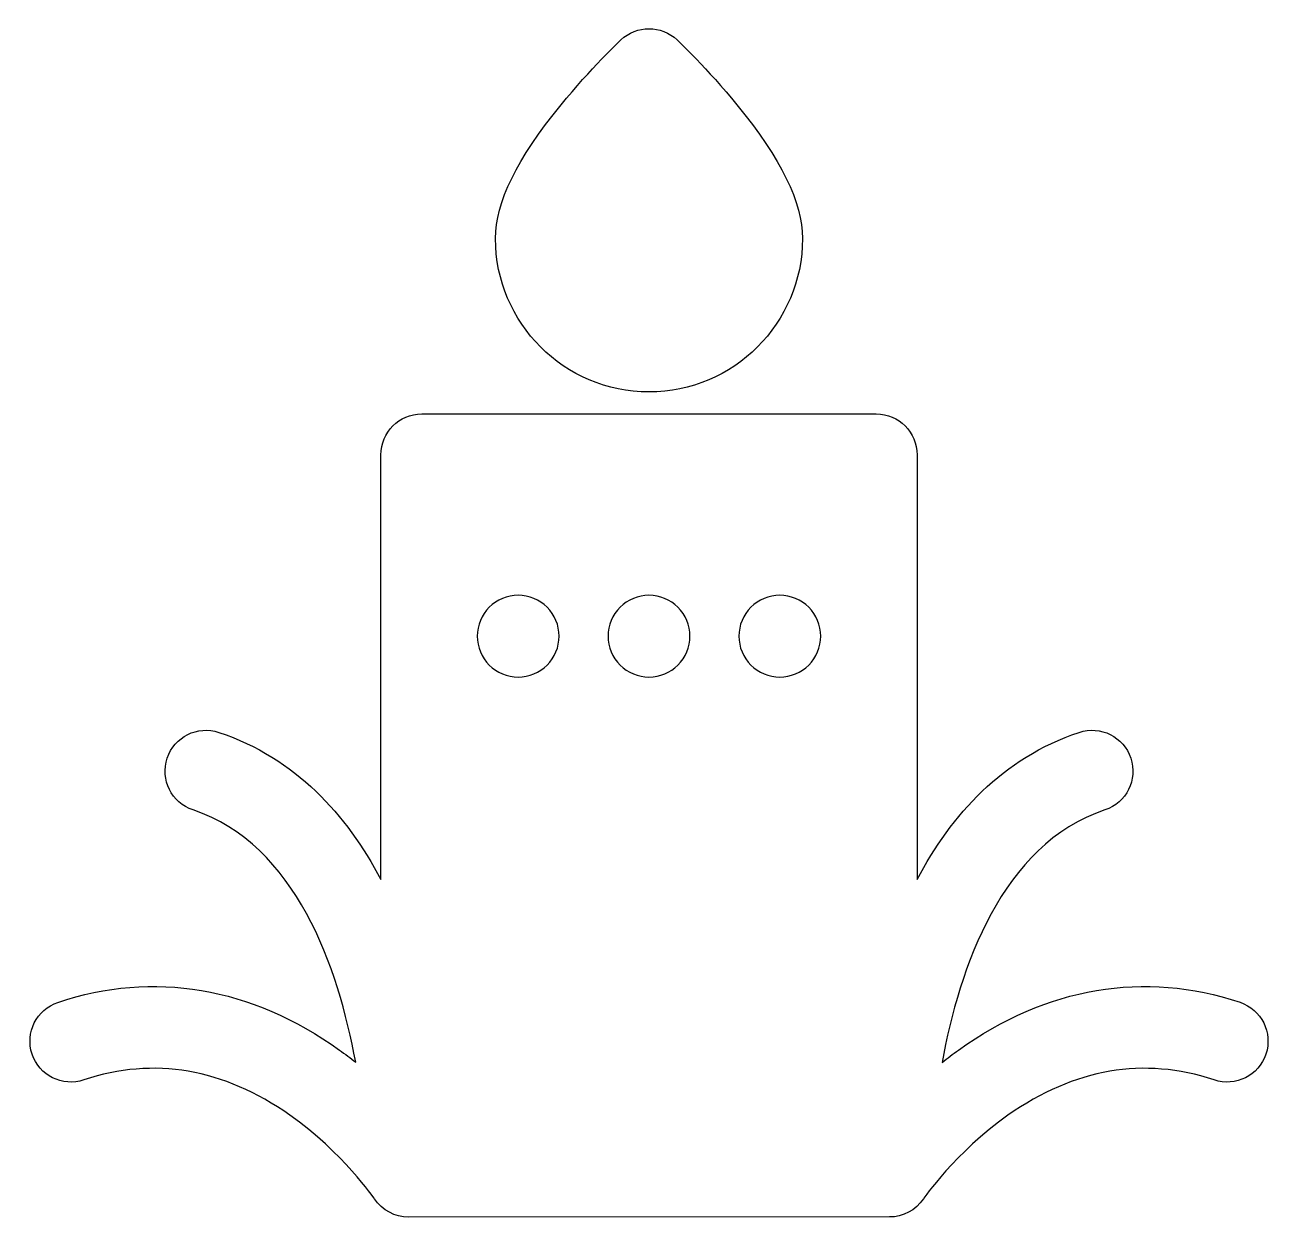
# Model space of a CAD drawing. Header units: centimetres. Extents: x -10.9 to 10.9, y -10.4 to 10.4.
import ezdxf

# ---------------------------------------------------------------- set-up
doc = ezdxf.new("R2010")
doc.units = ezdxf.units.CM
doc.header["$MEASUREMENT"] = 0
doc.layers.add('Layer 1', color=7, linetype='Continuous')

msp = doc.modelspace()

# ---------------------------------------------------------------- linework, layer by layer
at = {"layer": 'Layer 1'}
for points, knots in [([(-0.00004, 4.02843), (1.47572, 4.02843), (2.67643, 5.22984), (2.67643, 6.70658), (2.67643, 6.70658), (2.67643, 7.33395), (2.30281, 8.09647), (1.53415, 9.03792), (1.53415, 9.03792), (1.02071, 9.6669), (0.5125, 10.15053), (0.49114, 10.17078), (0.49114, 10.17078), (0.21567, 10.43187), (-0.21588, 10.43193), (-0.49121, 10.17071), (-0.49121, 10.17071), (-0.51264, 10.1504), (-1.02071, 9.66683), (-1.53422, 9.03792), (-1.53422, 9.03792), (-2.30275, 8.09648), (-2.67636, 7.33396), (-2.67636, 6.70658), (-2.67636, 6.70658), (-2.67637, 5.22984), (-1.47579, 4.02843), (-0.00004, 4.02843)], [0, 0, 0, 0, 0.125, 0.125, 0.125, 0.125, 0.25, 0.25, 0.25, 0.25, 0.375, 0.375, 0.375, 0.375, 0.5, 0.5, 0.5, 0.5, 0.625, 0.625, 0.625, 0.625, 0.75, 0.75, 0.75, 0.75, 1, 1, 1, 1]), ([(10.30683, -6.6205), (8.63679, -6.06384), (6.93911, -6.35174), (5.39745, -7.45283), (5.39745, -7.45283), (5.2986, -7.52341), (5.20345, -7.59531), (5.11214, -7.66756), (5.11214, -7.66756), (5.41134, -6.0244), (6.14643, -3.86598), (7.95162, -3.26423), (7.95162, -3.26423), (8.32552, -3.13955), (8.52768, -2.73536), (8.40307, -2.36146), (8.40307, -2.36146), (8.27839, -1.98756), (7.87427, -1.78533), (7.5003, -1.91001), (7.5003, -1.91001), (6.16353, -2.3556), (5.27158, -3.34779), (4.67583, -4.47814), (4.67583, -4.47814), (4.67583, -4.47814), (4.67583, 2.93103), (4.67583, 2.93103), (4.67583, 2.93103), (4.67583, 3.32517), (4.35624, 3.64476), (3.9621, 3.64476), (3.9621, 3.64476), (3.9621, 3.64476), (-3.96204, 3.64476), (-3.96204, 3.64476), (-3.96204, 3.64476), (-4.35618, 3.64476), (-4.67577, 3.32517), (-4.67577, 2.93103), (-4.67577, 2.93103), (-4.67577, 2.93103), (-4.67577, -4.4782), (-4.67577, -4.4782), (-4.67577, -4.4782), (-5.27152, -3.34778), (-6.16347, -2.35566), (-7.50024, -1.91007), (-7.50024, -1.91007), (-7.87414, -1.78546), (-8.27833, -1.98763), (-8.40301, -2.36152), (-8.40301, -2.36152), (-8.52762, -2.73542), (-8.32552, -3.13961), (-7.95156, -3.26429), (-7.95156, -3.26429), (-6.153, -3.86374), (-5.41666, -6.02153), (-5.1153, -7.66511), (-5.1153, -7.66511), (-5.2057, -7.5937), (-5.2998, -7.52263), (-5.39747, -7.45289), (-5.39747, -7.45289), (-6.93927, -6.35166), (-8.63674, -6.06404), (-10.30685, -6.62056), (-10.30685, -6.62056), (-10.68075, -6.74524), (-10.88291, -7.14943), (-10.7583, -7.52333), (-10.7583, -7.52333), (-10.63362, -7.89723), (-10.2295, -8.09953), (-9.85553, -7.97478), (-9.85553, -7.97478), (-8.6315, -7.56661), (-7.4222, -7.77394), (-6.261, -8.59049), (-6.261, -8.59049), (-5.33841, -9.23929), (-4.79138, -10.04231), (-4.78699, -10.0488), (-4.78699, -10.0488), (-4.65212, -10.25104), (-4.42726, -10.36671), (-4.19313, -10.36671), (-4.19313, -10.36671), (-4.19313, -10.36671), (4.19273, -10.3658), (4.19273, -10.3658), (4.19273, -10.3658), (4.42603, -10.3658), (4.65047, -10.25103), (4.78569, -10.05033), (4.78569, -10.05033), (4.79107, -10.0423), (5.33809, -9.23929), (6.26068, -8.59049), (6.26068, -8.59049), (7.42174, -7.77394), (8.63125, -7.56653), (9.85521, -7.97478), (9.85521, -7.97478), (10.22925, -8.0996), (10.6333, -7.89729), (10.75798, -7.52333), (10.75798, -7.52333), (10.88282, -7.14937), (10.68072, -6.74518), (10.30683, -6.6205)], [0, 0, 0, 0, 0.03448276, 0.03448276, 0.03448276, 0.03448276, 0.06896552, 0.06896552, 0.06896552, 0.06896552, 0.10344828, 0.10344828, 0.10344828, 0.10344828, 0.13793103, 0.13793103, 0.13793103, 0.13793103, 0.17241379, 0.17241379, 0.17241379, 0.17241379, 0.20689655, 0.20689655, 0.20689655, 0.20689655, 0.24137931, 0.24137931, 0.24137931, 0.24137931, 0.27586207, 0.27586207, 0.27586207, 0.27586207, 0.31034483, 0.31034483, 0.31034483, 0.31034483, 0.34482759, 0.34482759, 0.34482759, 0.34482759, 0.37931034, 0.37931034, 0.37931034, 0.37931034, 0.4137931, 0.4137931, 0.4137931, 0.4137931, 0.44827586, 0.44827586, 0.44827586, 0.44827586, 0.48275862, 0.48275862, 0.48275862, 0.48275862, 0.51724138, 0.51724138, 0.51724138, 0.51724138, 0.55172414, 0.55172414, 0.55172414, 0.55172414, 0.5862069, 0.5862069, 0.5862069, 0.5862069, 0.62068966, 0.62068966, 0.62068966, 0.62068966, 0.65517241, 0.65517241, 0.65517241, 0.65517241, 0.68965517, 0.68965517, 0.68965517, 0.68965517, 0.72413793, 0.72413793, 0.72413793, 0.72413793, 0.75862069, 0.75862069, 0.75862069, 0.75862069, 0.79310345, 0.79310345, 0.79310345, 0.79310345, 0.82758621, 0.82758621, 0.82758621, 0.82758621, 0.86206897, 0.86206897, 0.86206897, 0.86206897, 0.89655172, 0.89655172, 0.89655172, 0.89655172, 0.93103448, 0.93103448, 0.93103448, 0.93103448, 1, 1, 1, 1]), ([(-1.77667, -0.73645), (-1.90938, -0.86923), (-2.09353, -0.9456), (-2.28118, -0.9456), (-2.28118, -0.9456), (-2.46883, -0.9456), (-2.65305, -0.86923), (-2.78576, -0.73645), (-2.78576, -0.73645), (-2.91854, -0.60374), (-2.99484, -0.41959), (-2.99484, -0.23194), (-2.99484, -0.23194), (-2.99484, -0.04422), (-2.91854, 0.13993), (-2.78576, 0.27264), (-2.78576, 0.27264), (-2.65229, 0.40542), (-2.46883, 0.48172), (-2.28118, 0.48172), (-2.28118, 0.48172), (-2.09353, 0.48172), (-1.90931, 0.40542), (-1.77667, 0.27264), (-1.77667, 0.27264), (-1.6432, 0.13986), (-1.56752, -0.04429), (-1.56752, -0.23194), (-1.56752, -0.23194), (-1.56745, -0.41966), (-1.6432, -0.60374), (-1.77667, -0.73645)], [0, 0, 0, 0, 0.11111111, 0.11111111, 0.11111111, 0.11111111, 0.22222222, 0.22222222, 0.22222222, 0.22222222, 0.33333333, 0.33333333, 0.33333333, 0.33333333, 0.44444444, 0.44444444, 0.44444444, 0.44444444, 0.55555556, 0.55555556, 0.55555556, 0.55555556, 0.66666667, 0.66666667, 0.66666667, 0.66666667, 0.77777778, 0.77777778, 0.77777778, 0.77777778, 1, 1, 1, 1]), ([(0.50433, -0.73645), (0.37232, -0.86923), (0.18817, -0.9456), (-0.00018, -0.9456), (-0.00018, -0.9456), (-0.1879, -0.9456), (-0.37205, -0.86923), (-0.50476, -0.73645), (-0.50476, -0.73645), (-0.63754, -0.60374), (-0.71384, -0.41959), (-0.71384, -0.23194), (-0.71384, -0.23194), (-0.71384, -0.04422), (-0.63754, 0.13993), (-0.50476, 0.27264), (-0.50476, 0.27264), (-0.37198, 0.40542), (-0.18783, 0.48172), (-0.00018, 0.48172), (-0.00018, 0.48172), (0.18823, 0.48172), (0.37169, 0.40542), (0.50433, 0.27264), (0.50433, 0.27264), (0.6378, 0.13986), (0.71348, -0.04429), (0.71348, -0.23194), (0.71348, -0.23194), (0.71348, -0.41966), (0.63781, -0.60374), (0.50433, -0.73645)], [0, 0, 0, 0, 0.11111111, 0.11111111, 0.11111111, 0.11111111, 0.22222222, 0.22222222, 0.22222222, 0.22222222, 0.33333333, 0.33333333, 0.33333333, 0.33333333, 0.44444444, 0.44444444, 0.44444444, 0.44444444, 0.55555556, 0.55555556, 0.55555556, 0.55555556, 0.66666667, 0.66666667, 0.66666667, 0.66666667, 0.77777778, 0.77777778, 0.77777778, 0.77777778, 1, 1, 1, 1]), ([(2.78534, -0.73645), (2.65263, -0.86923), (2.46848, -0.9456), (2.28083, -0.9456), (2.28083, -0.9456), (2.09318, -0.9456), (1.90966, -0.86923), (1.77625, -0.73645), (1.77625, -0.73645), (1.64347, -0.60374), (1.56717, -0.41959), (1.56717, -0.23194), (1.56717, -0.23194), (1.56717, -0.04422), (1.64347, 0.13993), (1.77625, 0.27264), (1.77625, 0.27264), (1.90903, 0.40542), (2.09318, 0.48172), (2.28083, 0.48172), (2.28083, 0.48172), (2.46848, 0.48172), (2.6527, 0.40542), (2.78534, 0.27264), (2.78534, 0.27264), (2.91881, 0.13986), (2.99449, -0.04429), (2.99449, -0.23194), (2.99449, -0.23194), (2.99449, -0.41966), (2.91881, -0.60374), (2.78534, -0.73645)], [0, 0, 0, 0, 0.11111111, 0.11111111, 0.11111111, 0.11111111, 0.22222222, 0.22222222, 0.22222222, 0.22222222, 0.33333333, 0.33333333, 0.33333333, 0.33333333, 0.44444444, 0.44444444, 0.44444444, 0.44444444, 0.55555556, 0.55555556, 0.55555556, 0.55555556, 0.66666667, 0.66666667, 0.66666667, 0.66666667, 0.77777778, 0.77777778, 0.77777778, 0.77777778, 1, 1, 1, 1])]:
    msp.add_open_spline(points, degree=3, knots=knots, dxfattribs=at)

doc.saveas('drawing.dxf')
